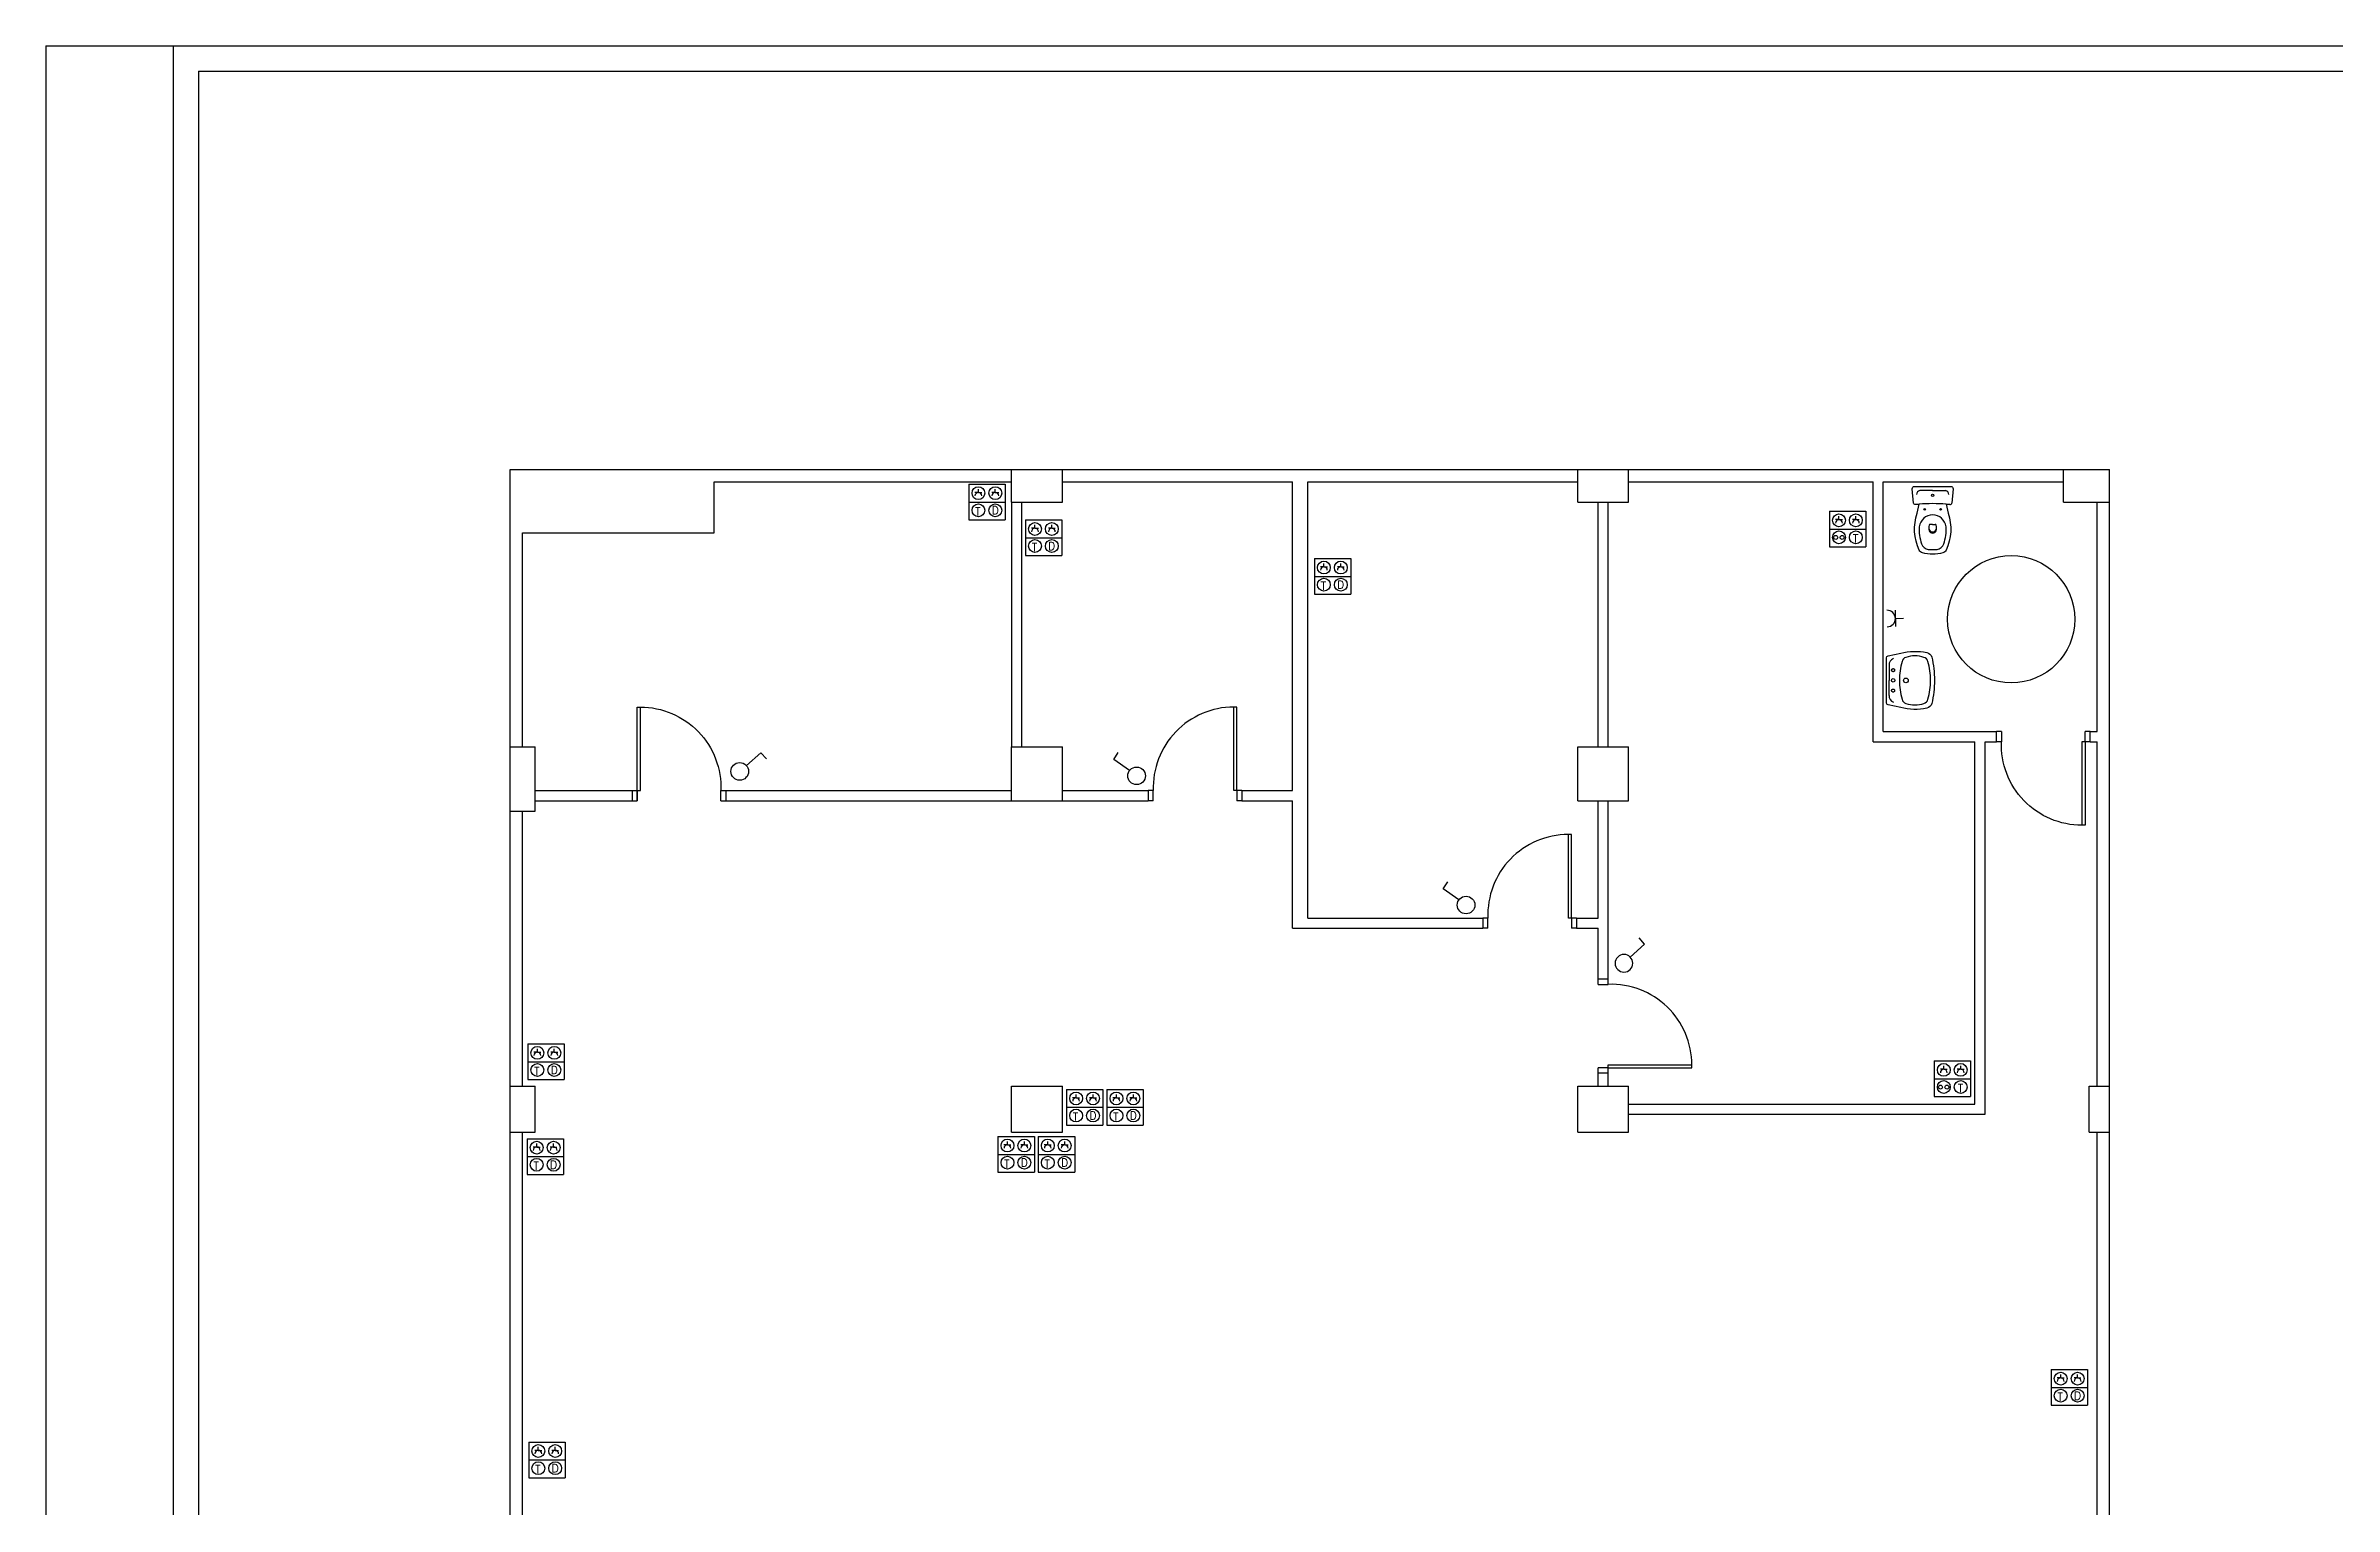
# Model space of a CAD drawing. Extents: x 131 to 495, y 66 to 228.
# Drawn here: x 131.62 to 154.09, y 113.45 to 127.78 of the extents above; entities that cross this region are included whole.
import ezdxf

# ---------------------------------------------------------------- set-up
doc = ezdxf.new("R2010")
doc.units = 0
doc.linetypes.add('PUNTOS', pattern=[0.25, 0, -0.25])
doc.layers.get('0').update_dxf_attribs({"linetype": 'CONTINUOUS'})
for name, color, linetype in [('2', 7, 'CONTINUOUS'), ('FORMATO', 7, 'CONTINUOUS'), ('MECANISMOS', 2, 'CONTINUOUS'), ('PLANTA', 5, 'CONTINUOUS'), ('SAN', 7, 'CONTINUOUS')]:
    doc.layers.add(name, color=color, linetype=linetype)
doc.styles.add('ROMANS', font='romans')

# ---------------------------------------------------------------- blocks, each defined once
blk = doc.blocks.new('TOMAS')
at = {"layer": 'MECANISMOS', "color": 2}
for p, q in [((0, 0.351), (0.357, 0.351)), ((0, 0.351), (0, 0.001)), ((0.093, 0.269), (0.059, 0.269)), ((0.093, 0.269), (0.093, 0.303)), ((0.093, 0.269), (0.127, 0.269)), ((0.259, 0.269), (0.225, 0.269)), ((0.259, 0.269), (0.259, 0.303)), ((0.259, 0.269), (0.292, 0.269)), ((0.357, 0.351), (0.357, 0.001)), ((0, 0.176), (0.357, 0.176)), ((0, 0.001), (0.357, 0.001))]:
    blk.add_line(p, q, dxfattribs=at)
for centre in [(0.093, 0.263), (0.259, 0.263), (0.093, 0.095), (0.259, 0.095)]:
    blk.add_circle(centre, 0.063, dxfattribs=at)
for centre in [(0.093, 0.236), (0.259, 0.236)]:
    blk.add_arc(centre, 0.0336, 0, 180, dxfattribs=at)
at = {"layer": 'MECANISMOS', "style": 'ROMANS'}
for s, p in [('T', (0.061, 0.045)), ('D', (0.223, 0.056))]:
    blk.add_text(s, height=0.078, dxfattribs=at).set_placement(p)
blk = doc.blocks.new('PUESTO')
at = {"layer": 'MECANISMOS', "color": 2}
for p, q in [((0, 0.357), (0.35, 0.357)), ((0, 0), (0, 0.357)), ((0.082, 0.259), (0.048, 0.259)), ((0.082, 0.259), (0.082, 0.292)), ((0.082, 0.259), (0.082, 0.225)), ((0.175, 0), (0.175, 0.357)), ((0.35, 0), (0.35, 0.357)), ((0, 0), (0.35, 0)), ((0.082, 0.093), (0.048, 0.093)), ((0.082, 0.093), (0.082, 0.127)), ((0.082, 0.093), (0.082, 0.06))]:
    blk.add_line(p, q, dxfattribs=at)
for centre in [(0.088, 0.259), (0.256, 0.259), (0.088, 0.093), (0.256, 0.093)]:
    blk.add_circle(centre, 0.063, dxfattribs=at)
at = {"layer": 'MECANISMOS'}
for centre in [(0.257, 0.124), (0.257, 0.061)]:
    blk.add_circle(centre, 0.0195, dxfattribs=at)
at = {"layer": 'MECANISMOS', "color": 2}
for centre in [(0.116, 0.259), (0.116, 0.093)]:
    blk.add_arc(centre, 0.0336, 90, 270, dxfattribs=at)
at = {"layer": 'MECANISMOS', "style": 'ROMANS'}
blk.add_text('T', height=0.078, rotation=90, dxfattribs=at).set_placement((0.306, 0.23))
blk = doc.blocks.new('1')
for p, q in [((0, 0.12), (0.24, 0.12)), ((0.12, 0.12), (0.12, 0.24))]:
    blk.add_line(p, q)
blk.add_arc((0.12, 0), 0.12, 0, 180)
blk = doc.blocks.new('071105')
for p, q in [((0.054, 0.054), (0.166, 0.165)), ((0.166, 0.165), (0.215, 0.119))]:
    blk.add_line(p, q)
blk.add_circle((0.002, 0.004), 0.072)
blk = doc.blocks.new('012102')
for p in [(-0.148, -0.025), (0.148, -0.025)]:
    blk.add_line(p, (0, -0.025))
blk.add_lwpolyline([(0.221, 0, -0.356176), (0.241, -0.016), (0.266, -0.14, -0.119815), (0.273, -0.396, -0.294219), (0.228, -0.444, -0.064372), (0, -0.47, -0.064372), (-0.228, -0.444, -0.294219), (-0.273, -0.396, -0.119815), (-0.266, -0.14), (-0.241, -0.016, -0.356176), (-0.221, 0), (0, 0)], format="xyb", close=True)
at = {"linetype": 'PUNTOS'}
for centre in [(-0.1, -0.065), (0.1, -0.065)]:
    blk.add_circle(centre, 0.015, dxfattribs=at)
for centre, radius in [((0, -0.19), 0.023), ((0, -0.065), 0.0175)]:
    blk.add_circle(centre, radius)
for centre, radius, start, end in [((0.04, -0.279), 0.28, 161.6517, 198.3483), ((-0.169, -0.21), 0.06, 106.3491, 161.6517), ((-0.151, -0.092), 0.067, 87.0352, 159.0483), ((-0.007, -0.761), 0.634, 89.3416, 106.3491), ((0.007, -0.761), 0.634, 73.6509, 90.6584), ((0.151, -0.092), 0.067, 20.9517, 92.9648), ((0.169, -0.21), 0.06, 18.3483, 73.6509), ((-0.04, -0.279), 0.28, 341.6517, 18.3483), ((-0.169, -0.349), 0.06, 198.3483, 253.6509), ((-0.007, 0.202), 0.634, 253.6509, 270.6584), ((0.007, 0.202), 0.634, 269.3416, 286.3491), ((0.169, -0.349), 0.06, 286.3491, 341.6517)]:
    blk.add_arc(centre, radius, start, end)
blk = doc.blocks.new('012114')
for p, q in [((0, -0.041), (-0.126, -0.041)), ((0, -0.041), (0.126, -0.041)), ((0, -0.372), (-0.025, -0.372)), ((0, -0.372), (0.025, -0.372))]:
    blk.add_line(p, q)
blk.add_lwpolyline([(0.17, -0.179, 0.006856), (0.131, -0.175), (0.152, -0.264, -0.190618), (0.133, -0.625, -0.225225), (0.1, -0.652, -0.063558), (0, -0.665, -0.063558), (-0.1, -0.652, -0.225225), (-0.133, -0.625, -0.190618), (-0.152, -0.264), (-0.131, -0.175, 0.006856), (-0.17, -0.179, -0.425204), (-0.187, -0.165), (-0.2, -0.024, -0.440217), (-0.179, 0), (0, 0), (0.179, 0, -0.440217), (0.2, -0.024), (0.187, -0.165)], format="xyb")
for centre, radius in [((-0.078, -0.225), 0.008), ((0, -0.087), 0.0125), ((0.078, -0.225), 0.008)]:
    blk.add_circle(centre, radius)
for centre, radius, start, end in [((-0.122, -0.078), 0.0372, 96.0407, 181.7016), ((0, -1.582), 1.413, 90, 95.3323), ((0, -1.582), 1.413, 84.6677, 90), ((0.122, -0.078), 0.0372, 358.2984, 83.9593), ((0.172, -0.164), 0.015, 263.0963, 355.2379), ((0.314, -0.419), 0.447, 176.9791, 198.8669), ((0, -0.412), 0.133, 6.8934, 173.1066), ((0.087, -0.406), 0.125, 168.5881, 191.4119), ((0, -0.408), 0.0386, 195.7788, 344.2212), ((-0.025, -0.382), 0.01, 90, 180), ((0, -0.422), 0.0366, 195.2314, 344.7686), ((0.025, -0.382), 0.01, 0, 90), ((-0.087, -0.406), 0.125, 348.5881, 11.4119), ((-0.314, -0.419), 0.447, 341.1331, 3.0209), ((-0.033, -0.538), 0.08, 198.8669, 263.0722), ((0, -0.268), 0.352, 263.0722, 270), ((0, -0.268), 0.352, 270, 276.9278), ((0.033, -0.538), 0.08, 276.9278, 341.1331)]:
    blk.add_arc(centre, radius, start, end)

msp = doc.modelspace()

# ---------------------------------------------------------------- linework, layer by layer
at = {"layer": '2'}
for p, q in [((137.463, 120.474), (137.463, 121.294)), ((143.289, 120.474), (143.289, 121.294)), ((150.827, 121.054), (150.777, 121.054)), ((150.827, 121.054), (150.827, 120.954)), ((151.617, 120.954), (151.617, 120.134)), ((151.647, 120.954), (151.617, 120.954)), ((151.697, 121.054), (151.647, 121.054)), ((151.647, 120.954), (151.647, 121.054)), ((137.433, 120.474), (137.433, 120.374)), ((137.433, 120.474), (137.463, 120.474)), ((138.253, 120.374), (138.253, 120.474)), ((142.449, 120.474), (142.449, 120.374)), ((142.499, 120.374), (142.499, 120.474)), ((143.319, 120.474), (143.289, 120.474)), ((143.319, 120.474), (143.319, 120.374)), ((143.369, 120.474), (143.369, 120.374)), ((137.383, 120.374), (137.433, 120.374)), ((138.253, 120.374), (138.303, 120.374)), ((142.499, 120.374), (142.449, 120.374)), ((143.369, 120.374), (143.319, 120.374)), ((146.574, 119.224), (146.574, 120.044)), ((145.784, 119.124), (145.734, 119.124)), ((145.784, 119.124), (145.784, 119.224)), ((146.604, 119.224), (146.574, 119.224)), ((146.604, 119.224), (146.604, 119.124)), ((146.654, 119.124), (146.604, 119.124)), ((146.866, 118.573), (146.866, 118.623)), ((146.866, 118.573), (146.966, 118.573)), ((146.966, 117.753), (146.866, 117.753)), ((146.866, 117.703), (146.866, 117.753)), ((146.966, 117.753), (146.966, 117.783)), ((146.966, 117.783), (147.786, 117.783))]:
    msp.add_line(p, q, dxfattribs=at)
for points in [[(137.383, 120.474), (137.433, 120.474), (137.433, 121.294), (137.463, 121.294, -0.42517), (138.253, 120.474), (138.303, 120.474)], [(143.369, 120.474), (143.319, 120.474), (143.319, 121.294), (143.289, 121.294, 0.42517), (142.499, 120.474), (142.449, 120.474)], [(151.697, 120.954), (151.647, 120.954), (151.647, 120.134), (151.617, 120.134, -0.42517), (150.827, 120.954), (150.777, 120.954)], [(146.654, 119.224), (146.604, 119.224), (146.604, 120.044), (146.574, 120.044, 0.42517), (145.784, 119.224), (145.734, 119.224)], [(146.966, 117.703), (146.966, 117.753), (147.786, 117.753), (147.786, 117.783, 0.42517), (146.966, 118.573), (146.966, 118.623)]]:
    msp.add_lwpolyline(points, format="xyb", dxfattribs=at)
msp.add_circle((150.922, 122.156), 0.625, dxfattribs=at)
at = {"layer": 'FORMATO', "color": 4}
for p, q in [((131.625, 127.782), (180.307, 127.782)), ((131.625, 127.782), (131.625, 98.082)), ((132.875, 127.782), (132.875, 98.082))]:
    msp.add_line(p, q, dxfattribs=at)
at = {"layer": 'FORMATO', "color": 6}
for q in [(133.125, 98.332), (180.057, 127.532)]:
    msp.add_line((133.125, 127.532), q, dxfattribs=at)
at = {"layer": 'PLANTA'}
for p, q in [((136.186, 123.624), (151.886, 123.624)), ((136.186, 102.924), (136.186, 123.624)), ((151.886, 102.924), (151.886, 123.624)), ((138.186, 123.504), (141.106, 123.504)), ((138.186, 123.004), (138.186, 123.504)), ((141.606, 123.504), (143.866, 123.504)), ((143.866, 120.474), (143.866, 123.504)), ((144.016, 119.224), (144.016, 123.504)), ((144.016, 123.504), (146.666, 123.504)), ((147.166, 123.504), (149.566, 123.504)), ((149.566, 120.954), (149.566, 123.504)), ((149.666, 123.504), (151.436, 123.504)), ((149.666, 121.054), (149.666, 123.504)), ((141.106, 123.304), (141.106, 120.904)), ((141.206, 123.304), (141.206, 120.904)), ((146.866, 120.904), (146.866, 123.304)), ((146.966, 120.904), (146.966, 123.304)), ((151.766, 121.054), (151.766, 123.304)), ((136.306, 120.904), (136.306, 123.004)), ((136.306, 123.004), (138.186, 123.004)), ((149.566, 120.954), (150.566, 120.954)), ((149.666, 121.054), (150.777, 121.054)), ((150.566, 117.399), (150.566, 120.954)), ((150.666, 117.299), (150.666, 120.954)), ((150.666, 120.954), (150.777, 120.954)), ((150.777, 120.954), (150.777, 121.054)), ((151.697, 120.954), (151.697, 121.054)), ((151.697, 121.054), (151.766, 121.054)), ((151.697, 120.954), (151.766, 120.954)), ((151.766, 117.574), (151.766, 120.954)), ((136.431, 120.474), (137.383, 120.474)), ((137.383, 120.474), (137.383, 120.374)), ((137.431, 120.374), (137.431, 120.474)), ((138.303, 120.474), (138.303, 120.374)), ((138.303, 120.474), (141.106, 120.474)), ((141.606, 120.474), (142.449, 120.474)), ((143.369, 120.474), (143.866, 120.474)), ((136.306, 117.574), (136.306, 120.274)), ((136.431, 120.374), (137.383, 120.374)), ((138.303, 120.374), (141.106, 120.374)), ((141.606, 120.374), (142.449, 120.374)), ((143.369, 120.374), (143.866, 120.374)), ((143.866, 119.124), (143.866, 120.374)), ((146.866, 119.224), (146.866, 120.374)), ((146.966, 118.623), (146.966, 120.374)), ((143.866, 119.124), (145.734, 119.124)), ((144.016, 119.224), (145.734, 119.224)), ((145.734, 119.224), (145.734, 119.124)), ((146.654, 119.224), (146.654, 119.124)), ((146.654, 119.224), (146.866, 119.224)), ((146.654, 119.124), (146.866, 119.124)), ((146.866, 118.623), (146.866, 119.124)), ((146.966, 118.623), (146.866, 118.623)), ((146.866, 117.574), (146.866, 117.703)), ((146.966, 117.703), (146.866, 117.703)), ((146.966, 117.574), (146.966, 117.703)), ((147.166, 117.399), (150.566, 117.399)), ((147.166, 117.299), (150.666, 117.299)), ((136.306, 111.924), (136.306, 117.124)), ((151.766, 111.924), (151.766, 117.124))]:
    msp.add_line(p, q, dxfattribs=at)
at = {"layer": 'PLANTA', "color": 1}
for p, q in [((141.106, 123.304), (141.106, 123.624)), ((141.606, 123.304), (141.606, 123.624)), ((146.666, 123.304), (146.666, 123.624)), ((147.166, 123.304), (147.166, 123.624)), ((151.436, 123.304), (151.436, 123.624)), ((141.106, 123.304), (141.606, 123.304)), ((146.666, 123.304), (147.166, 123.304)), ((151.436, 123.304), (151.886, 123.304)), ((136.186, 120.904), (136.431, 120.904)), ((136.431, 120.274), (136.431, 120.904)), ((141.106, 120.904), (141.606, 120.904)), ((141.106, 120.374), (141.106, 120.904)), ((141.606, 120.374), (141.606, 120.904)), ((146.666, 120.904), (147.166, 120.904)), ((146.666, 120.374), (146.666, 120.904)), ((147.166, 120.374), (147.166, 120.904)), ((136.186, 120.274), (136.431, 120.274)), ((141.106, 120.374), (141.606, 120.374)), ((146.666, 120.374), (147.166, 120.374)), ((136.186, 117.574), (136.431, 117.574)), ((136.431, 117.124), (136.431, 117.574)), ((141.106, 117.574), (141.606, 117.574)), ((141.106, 117.124), (141.106, 117.574)), ((141.606, 117.124), (141.606, 117.574)), ((146.666, 117.574), (147.166, 117.574)), ((146.666, 117.124), (146.666, 117.574)), ((147.166, 117.124), (147.166, 117.574)), ((151.686, 117.124), (151.686, 117.574)), ((151.686, 117.574), (151.886, 117.574)), ((136.186, 117.124), (136.431, 117.124)), ((141.106, 117.124), (141.606, 117.124)), ((146.666, 117.124), (147.166, 117.124)), ((151.686, 117.124), (151.886, 117.124))]:
    msp.add_line(p, q, dxfattribs=at)

# ---------------------------------------------------------------- block references
at = {"layer": 'MECANISMOS'}
for p in [(140.689, 123.13), (141.244, 122.779), (144.081, 122.4), (136.359, 117.638), (141.648, 117.191), (142.044, 117.191), (140.974, 116.729), (141.37, 116.729), (136.352, 116.708), (151.315, 114.442), (136.368, 113.731)]:
    msp.add_blockref('TOMAS', p, dxfattribs=at)
at = {"layer": 'MECANISMOS', "rotation": 270}
for p in [(149.138, 123.215), (150.167, 117.822)]:
    msp.add_blockref('PUESTO', p, dxfattribs=at)
at = {"layer": 'MECANISMOS'}
for name, p, xscale, yscale, zscale, rotation in [('1', (149.702, 122.244), 0.6768761999999998, 0.6768761999999998, 0.6768761999999998, 271.0928715940201), ('071105', (142.34, 120.618), 1.2, 1.2, 1.2, 100.0428772637014), ('071105', (138.436, 120.658), 1.2, 1.2, 1.2, 356.8966307968116), ('071105', (145.575, 119.35), 1.2, 1.2, 1.2, 100.0428772637014), ('071105', (147.115, 118.778), -1.2, 1.2, 1.2, 267.6696183192678)]:
    msp.add_blockref(name, p, dxfattribs=dict(at, xscale=xscale, yscale=yscale, zscale=zscale, rotation=rotation))
at = {"layer": 'SAN'}
msp.add_blockref('012114', (150.151, 123.459), dxfattribs=at)
at = {"layer": 'SAN', "rotation": 90}
msp.add_blockref('012102', (149.698, 121.556), dxfattribs=at)

doc.saveas('drawing.dxf')
